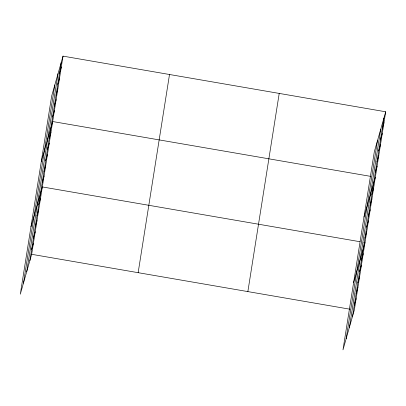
<?xml version="1.0" encoding="UTF-8"?>
<svg xmlns="http://www.w3.org/2000/svg" width="406" height="406" viewBox="0 0 406 406"><rect width="100%" height="100%" fill="white"/><g stroke="black" fill="none" stroke-linecap="round" stroke-linejoin="round"><path stroke-width="0.61" d="M23.452 283.149L54.81 84.971M26.7 271.746L58.058 73.562M29.856 260.672L61.215 62.494M63.026 56.135L51.658 96.039L20.3 294.218L31.668 254.313L63.026 56.135L385.7 111.782L354.342 309.961L342.974 349.865L374.332 151.687L385.7 111.782M138.152 272.675L169.51 74.496M247.858 291.599L279.216 93.416M346.13 338.797L377.484 140.618M349.378 327.393L380.737 129.215M352.53 316.325L383.888 118.146M59.489 73.395L61.301 67.031M57.764 84.296L59.575 77.932M56.038 95.192L57.85 88.833M54.313 106.093L56.124 99.734M52.587 116.994L54.404 110.63M41.31 161.436L52.678 121.531L370.993 176.427M49.141 138.791L50.953 132.432M47.416 149.692L49.227 143.333M45.69 160.593L47.502 154.229M43.965 171.494L45.776 165.13M42.239 182.395L44.056 176.031M30.963 226.837L42.331 186.933L360.02 241.722M38.737 204.522L40.554 198.164M36.961 215.753L38.773 209.389M35.185 226.984L36.997 220.62M33.409 238.215L35.221 231.851M31.632 249.446L33.444 243.082M382.163 129.042L383.974 122.683M380.437 139.943L382.249 133.579M378.712 150.844L380.529 144.48M376.991 161.745L378.803 155.381M375.266 172.641L377.078 166.282M363.984 217.088L375.352 177.178M371.815 194.444L373.627 188.079M370.089 205.345L371.901 198.981M368.364 216.241L370.181 209.882M366.643 227.142L368.455 220.783M364.918 238.043L366.73 231.679M353.636 282.485L365.004 242.58L363.761 242.367M361.416 260.17L363.228 253.811M359.64 271.401L361.452 265.042M357.864 282.632L359.675 276.273M356.082 293.863L357.899 287.499M354.306 305.094L356.118 298.73M31.668 254.313L349.982 309.21"/></g></svg>
